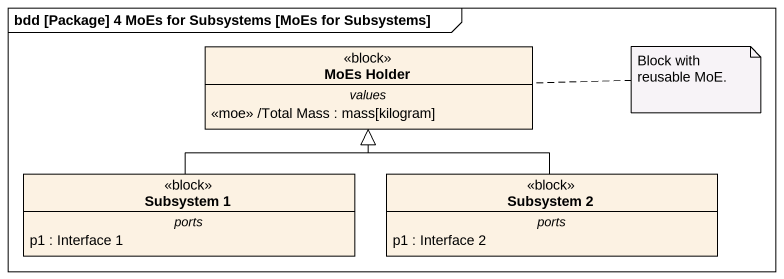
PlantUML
@startuml
mainframe bdd [Package] 4 MoEs for Subsystems [MoEs for Subsystems]
hide circle
hide empty members
class "MoEs Holder" as MoEs_Holder <<block>> {
  -- values --
  <<moe>> /Total Mass : mass[kilogram]
}
class "Subsystem 1" as Subsystem_1 <<block>> {
  -- ports --
  p1 : Interface 1
}
class "Subsystem 2" as Subsystem_2 <<block>> {
  -- ports --
  p1 : Interface 2
}
Subsystem_1 -up-|> MoEs_Holder
Subsystem_2 -up-|> MoEs_Holder
note right of MoEs_Holder : Block with reusable MoE.
@enduml
